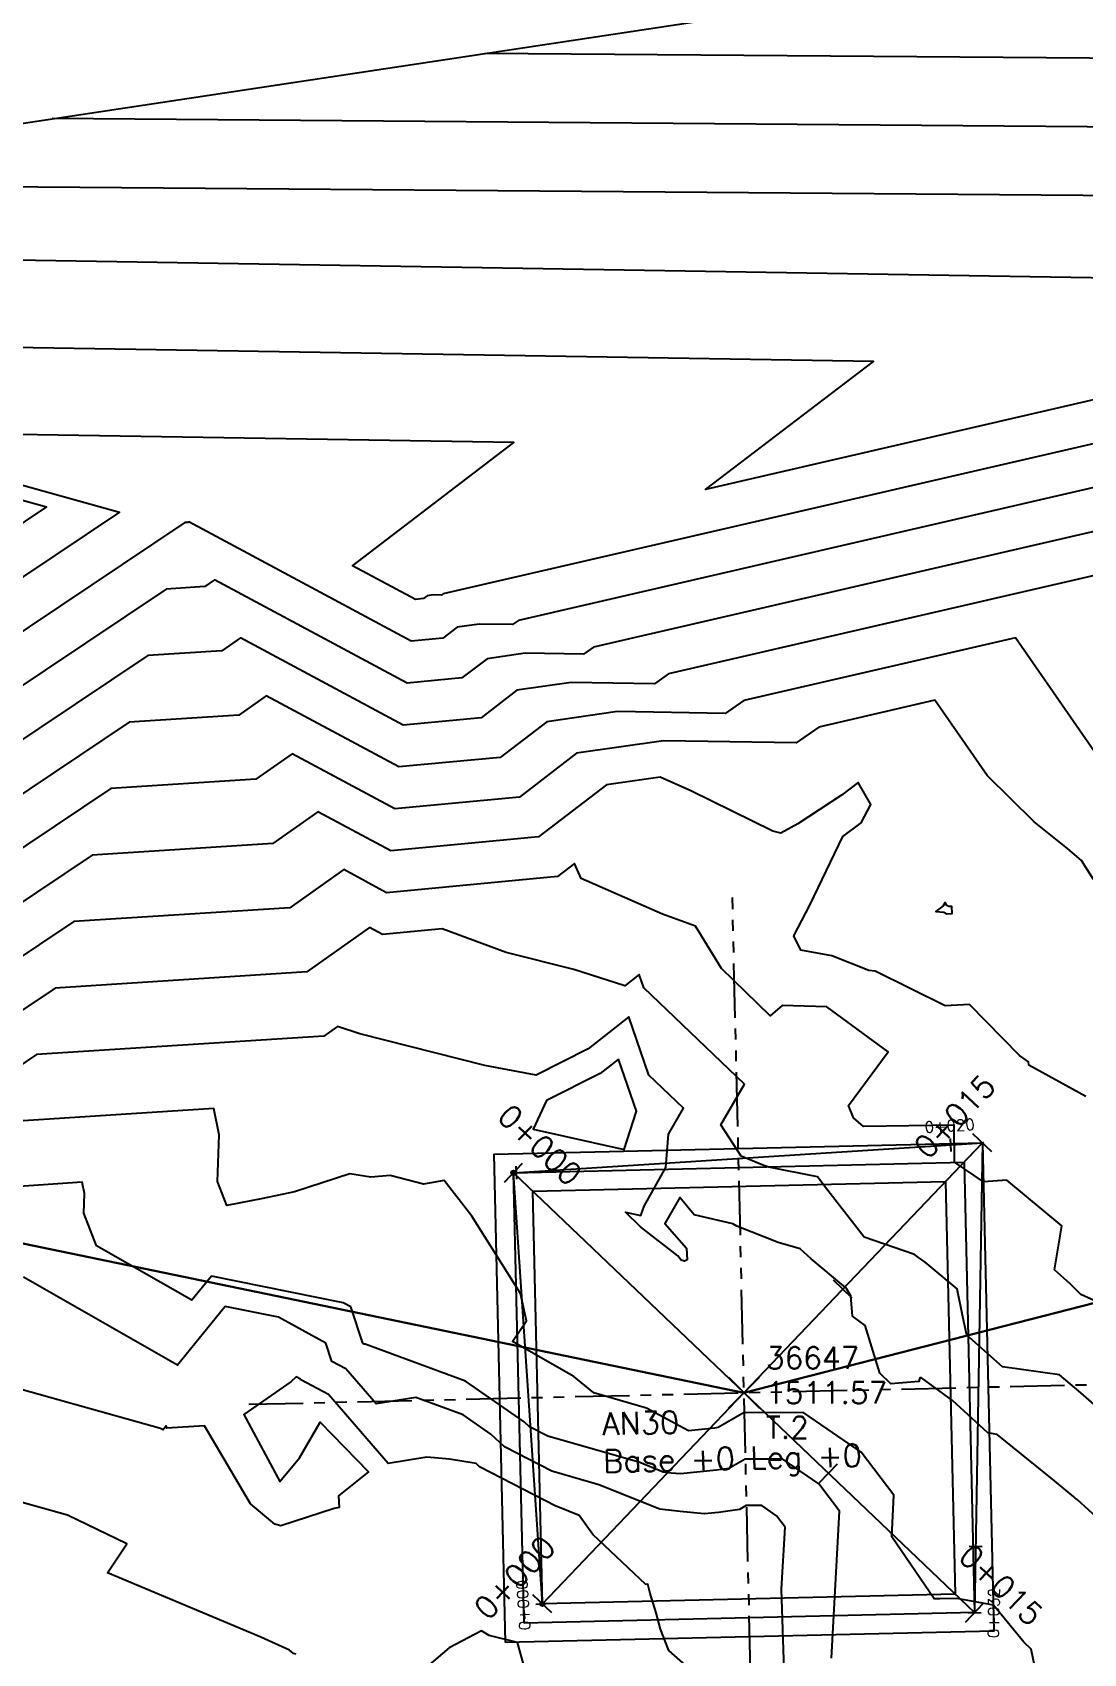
# Model space of a CAD drawing. Header units: metres. Extents: x 419533 to 423558, y 4805342 to 4807578.
# Drawn here: x 419748.81 to 419772.96, y 4805543.55 to 4805580.8 of the extents above; entities that cross this region are included whole.
import ezdxf

# ---------------------------------------------------------------- set-up
doc = ezdxf.new("R2010")
doc.units = ezdxf.units.M
doc.linetypes.add('PHANTOM', pattern=[2.5, 1.25, -0.25, 0.25, -0.25, 0.25, -0.25])
for name, color, linetype in [('_pieds', 253, 'Continuous'), ('C-ROAD-CNTR-N', 92, 'Continuous'), ('C-ROAD-STAN', 11, 'Continuous'), ('C-ROAD-STAN-MAJR', 11, 'Continuous'), ('C-ROAD-STAN-MINR', 11, 'Continuous'), ('C-TINN-BNDY', 110, 'Continuous'), ('C-TOPO-MAJR', 9, 'Continuous'), ('C-TOPO-MINR', 8, 'Continuous'), ('LS', 7, 'Continuous'), ('V-NODE', 1, 'Continuous'), ('V-NODE-TEXT', 11, 'Continuous')]:
    doc.layers.add(name, color=color, linetype=linetype)
doc.styles.get("Standard").update_dxf_attribs({"font": 'simplex.shx'})

# ---------------------------------------------------------------- blocks, each defined once
blk = doc.blocks.new('AeccTickTriangle')
at = {"color": 0, "linetype": 'ByBlock', "lineweight": -2}
blk.add_lwpolyline([(3.05311331771918e-16, 0.6666666666666667), (-0.5773502691896256, -0.333333333333333), (0.5773502691896257, -0.3333333333333335)], close=True, dxfattribs=at)
at = {"color": 0, "linetype": 'ByBlock', "lineweight": -2, "const_width": 0.0625}
blk.add_lwpolyline([(-0.03125, 0, 1), (0.03125, 0, 1)], format="xyb", close=True, dxfattribs=at)
blk = doc.blocks.new('AeccTickLine')
blk.add_line((0, -0.5), (0, 0.5))
blk = doc.blocks.new('AN30 +0 +0')
at = {"linetype": 'PHANTOM', "flags": 128}
for points in [[(0, -11.38231219537556), (0, 11.38231219444424)], [(-11.38231219508452, 0), (11.38231219508452, 0)]]:
    blk.add_lwpolyline(points, dxfattribs=at)
at = {"flags": 128}
blk.add_lwpolyline([(-4.74419642862631, -4.744196427986026), (-4.74419642862631, 4.744196428917348), (4.744196428568102, 4.744196428917348), (4.744196428568102, -4.744196427986026)], close=True, dxfattribs=at)
at = {"layer": 'LS', "insert": (-3.273187459330074, -0.3826382020488381), "char_height": 0.5157699281218149, "width": 9.13591657892082, "attachment_point": 1}
blk.add_mtext('AN30\\PBase +0 Leg +0', dxfattribs=at)
blk = doc.blocks.new('*U73')
at = {"color": 0, "linetype": 'ByBlock', "lineweight": -2, "transparency": 16777216}
for p, q in [((-0.7071067811865476, -0.7071067811865476), (0.7071067811865476, 0.7071067811865476)), ((-0.7071067811865476, 0.7071067811865476), (0.7071067811865476, -0.7071067811865476))]:
    blk.add_line(p, q, dxfattribs=at)
blk = doc.blocks.new('*U113', base_point=(419765.16, 4805549.54, 1511.57))
at = {"layer": 'V-NODE-TEXT', "linetype": 'ByBlock', "char_height": 0.5}
for s, insert, attachment_point in [('36647', (419765.6635533906, 4805550.090000001, 1511.57), 7), ('1511.57', (419765.6635533906, 4805549.54, 1511.57), 4), ('T.2', (419765.6635533906, 4805548.989999999, 1511.57), 1)]:
    blk.add_mtext(s, dxfattribs=dict(at, insert=insert, attachment_point=attachment_point))
blk = doc.blocks.new('*U114', base_point=(419765.16, 4805549.54, 1511.57))
at = {"layer": 'V-NODE-TEXT', "lineweight": -2}
blk.add_blockref('*U113', (419765.16, 4805549.54, 1511.57), dxfattribs=at)
blk = doc.blocks.new('*U115', base_point=(419765.16, 4805549.54, 1511.57))
at = {"layer": 'V-NODE', "lineweight": -2, "xscale": 0.5, "yscale": 0.5, "zscale": 0.5}
blk.add_blockref('*U73', (419765.16, 4805549.54, 1511.57), dxfattribs=at)
at = {"layer": 'V-NODE-TEXT', "lineweight": -2}
blk.add_blockref('*U114', (419765.16, 4805549.54, 1511.57), dxfattribs=at)
blk = doc.blocks.new('tower_bases_layout_1')
at = {"color": 31, "lineweight": 30, "true_color": 0xffbd7a, "elevation": 1718.013}
blk.add_lwpolyline([(423449.834, 4807399.592), (423130.593, 4807500.114), (421950.92, 4806612.998), (421795.045, 4806430.988), (421305.015, 4806147.038), (421305.015, 4806147.038), (420630.083, 4805770.97), (419765.157, 4805549.54), (419617.356, 4805580.088)], dxfattribs=at)
at = {"layer": '_pieds', "elevation": 1511.57, "flags": 128}
for points in [[(419759.682576296, 4805543.799961636), (419759.4199616355, 4805555.017423705), (419770.6374237039, 4805555.280038365), (419770.9000383644, 4805544.062576296)], [(419760.1053582641, 4805544.243013853), (419759.8630138527, 4805554.594641737), (419770.2146417358, 4805554.836986148), (419770.4569861472, 4805544.485358264)]]:
    blk.add_lwpolyline(points, close=True, dxfattribs=at)
at = {"rotation": 1.34112008}
blk.add_blockref('AN30 +0 +0', (419765.16, 4805549.54, 1511.57), dxfattribs=at)
at = {"layer": 'V-NODE'}
blk.add_blockref('*U115', (419765.16, 4805549.54, 1511.57), dxfattribs=at)
blk = doc.blocks.new('leg_extensions_profiles_1')
at = {"layer": 'C-ROAD-CNTR-N', "color": 92, "linetype": 'Continuous', "lineweight": -3, "flags": 128}
blk.add_lwpolyline([(419760.5281402321, 4805544.686066071), (419759.8630138527, 4805554.594641737), (419770.6374237039, 4805555.280038365), (419770.4569861472, 4805544.485358264)], dxfattribs=at)
at = {"layer": 'C-ROAD-STAN', "color": 11, "linetype": 'Continuous', "lineweight": -3}
blk.add_circle((419760.5281402321, 4805544.686066071), 0.05, dxfattribs=at)
at = {"layer": 'C-TINN-BNDY', "color": 110, "linetype": 'Continuous', "lineweight": -3, "flags": 128}
blk.add_lwpolyline([(419983.088, 4805587.314), (419931.614, 4805571.724), (419885.859, 4805568.637), (419834.59, 4805547.054), (419779.054, 4805519.401), (419771.174, 4805516.393), (419709.288, 4805488.351), (419650.698, 4805487.567), (419649.298, 4805488.029), (419632.068, 4805498.6), (419600.036, 4805585.549), (419597.002, 4805589.758), (419597.002, 4805589.758), (419600.98, 4805595.327), (419605.484, 4805596.531), (419616.473, 4805598.666), (419620.512, 4805598.174), (419623.108, 4805597.789), (419656.556, 4805587.309), (419727.697, 4805575.559), (419825.469, 4805590.324), (419912.729, 4805606.796), (419924.853, 4805609.757), (419987.124, 4805626.76)], dxfattribs=at)
at = {"layer": 'C-TOPO-MAJR', "color": 9, "linetype": 'Continuous', "lineweight": -3, "flags": 128}
for points, elevation in [([(419816.8149029359, 4805538.203258875), (419816.2301435794, 4805538.394653185), (419817.9840177145, 4805540.830189668), (419818.6747661802, 4805542.119213833), (419820.0863369906, 4805543.994467608), (419821.9580489993, 4805545.48347205), (419821.0154486899, 4805545.15893559), (419817.5994936047, 4805549.582525), (419812.3646226071, 4805551.837422972), (419804.4649926199, 4805556.675577491), (419802.547643289, 4805558.778117292), (419797.8314397394, 4805561.622587622), (419797.4533431734, 4805561.910908118), (419796.7071154722, 4805562.965820395), (419796.4206918959, 4805563.248356654), (419783.1810003364, 4805574.370715103), (419783.1178862159, 4805574.60598407), (419782.4865487581, 4805575.515992641), (419774.515921478, 4805573.674013088), (419776.3952274022, 4805575.107239575), (419736.279875, 4805575.7598125), (419729.3864937996, 4805575.81413824)], 1500), ([(419773.2420685373, 4805568.326480221), (419763.4263712693, 4805566.058112496), (419763.1005905948, 4805565.830289073), (419761.1916705646, 4805565.860707317), (419759.9405565191, 4805565.681842569), (419759.1173615323, 4805565.050378026), (419757.3253056346, 4805564.88138839), (419753.5877362404, 4805566.886536427), (419753.1628545587, 4805566.586856379), (419751.4595281013, 4805566.476603254), (419745.6335528527, 4805562.577468377), (419742.5141948697, 4805558.572547994), (419739.93661273, 4805556.298420501), (419734.4942097177, 4805556.122270454), (419733.9723200347, 4805555.949917607), (419727.3614896552, 4805551.303616821)], 1505), ([(419774.001420414, 4805548.569679515), (419772.9006965567, 4805549.536121951), (419772.40836917, 4805549.948677471), (419771.0995600483, 4805550.135264333), (419770.2768185079, 4805550.864303444), (419770.1882067869, 4805551.280306469), (419770.0567414966, 4805551.925040816), (419769.3227014925, 4805552.536432835), (419769.1718913526, 4805552.649385809), (419769.0773939394, 4805552.714969696), (419767.9204852547, 4805553.115139411), (419767.0814444444, 4805554.188666667), (419766.8456644951, 4805554.497114006), (419765.7288849473, 4805554.725281879), (419765.5885920578, 4805554.765563177), (419765.0920989011, 4805554.973153846), (419764.6247555228, 4805555.693480118), (419765.1684602447, 4805556.63188736), (419762.8567229841, 4805558.83935436), (419762.7511187739, 4805559.149333333), (419762.4204848485, 4805558.888878788), (419761.2497952756, 4805559.262503937), (419759.6912735426, 4805559.65829148), (419758.2265122336, 4805560.19646172), (419756.8529095048, 4805560.066931929), (419756.5550321723, 4805560.2267385), (419755.1132005585, 4805559.209777346), (419749.3329797559, 4805558.835634498), (419746.8441423516, 4805557.169936943)], 1510), ([(419764.0124897959, 4805543.106013605), (419763.4305964912, 4805543.616842106), (419763.2417037037, 4805544.106888889), (419763.1372695652, 4805544.48093913), (419763.0001, 4805544.9255), (419762.9474761905, 4805545.136428571), (419762.9031923077, 4805545.129192308), (419761.6855862069, 4805546.278827586), (419761.3733846153, 4805546.720923076), (419760.8803578908, 4805546.919786088), (419760.8339121495, 4805546.933201869), (419759.084064504, 4805547.833703886), (419759.002112, 4805547.90968), (419758.3930666667, 4805548.0108), (419757.8700092166, 4805548.056986175), (419756.9847547875, 4805547.910853807), (419755.6152253909, 4805549.500625575), (419754.9740146413, 4805549.838814056), (419754.9711179395, 4805549.84748893), (419754.8666491228, 4805549.904605263), (419754.7480597015, 4805549.788522388), (419753.6681465517, 4805549.038862069), (419754.4938939052, 4805547.502173815), (419754.9463828756, 4805548.043991922), (419755.417981289, 4805548.865299377), (419756.5324709821, 4805547.717660714), (419755.8420550098, 4805547.166328095), (419755.8548974359, 4805546.901549857), (419755.7467257143, 4805546.879154285), (419754.5171051479, 4805546.483046003), (419754.381181356, 4805546.517581356), (419753.8224268293, 4805546.983940549), (419752.7669128508, 4805548.776810931), (419751.8985714286, 4805548.727693877), (419751.8842908012, 4805548.777997033), (419751.8112782897, 4805548.688796535), (419751.7555384615, 4805548.72059596), (419746.4130962712, 4805550.213053729)], 1515)]:
    blk.add_lwpolyline(points, dxfattribs=dict(at, elevation=elevation))
at = {"layer": 'C-TOPO-MINR', "color": 8, "linetype": 'Continuous', "lineweight": -3, "flags": 128}
for points, elevation in [([(419823.0539682445, 4805541.309872116), (419822.6744596274, 4805541.434086956), (419823.8127233254, 4805543.014749279), (419824.966197497, 4805545.167278245), (419826.8031251826, 4805546.385279834), (419824.2757038797, 4805553.929020586), (419823.9911692515, 4805553.313516858), (419823.3360816227, 4805564.057879278), (419822.9823761574, 4805564.118636575), (419818.4700428571, 4805562.980112245), (419816.7973975904, 4805563.251596703), (419813.0479710145, 4805564.762643892), (419812.2828202247, 4805564.722597753), (419810.5924382022, 4805564.96652809), (419810.0318758497, 4805565.376473703), (419809.9975911701, 4805567.564655779), (419804.8592073765, 4805576.124273834), (419802.9508891258, 4805577.489569296), (419793.9371156229, 4805580.042828172), (419759.2010902622, 4805580.31657776)], 1497), ([(419820.9742798083, 4805540.274334369), (419820.526354278, 4805540.420942366), (419821.8698214551, 4805542.286562742), (419822.9453880076, 4805544.293706219), (419823.3167445141, 4805544.787048589), (419824.0474224464, 4805545.368325347), (419825.3993258646, 4805546.26472455), (419823.820280285, 4805550.97779335), (419823.4577909642, 4805550.193658463), (419822.9460945652, 4805558.586202174), (419817.5040870646, 4805558.932679105), (419816.365191279, 4805560.407525), (419813.6677191011, 4805561.569449439), (419808.5250224719, 4805562.311565543), (419805.3692640429, 4805564.619407513), (419805.3482731515, 4805565.95912814), (419802.2022832289, 4805571.199778358), (419793.8250895523, 4805577.19319403), (419789.2082787337, 4805578.500960771), (419749.2628914414, 4805578.815764586)], 1498), ([(419818.8945913721, 4805539.238796622), (419818.3782489287, 4805539.407797775), (419819.9269195847, 4805541.558376205), (419820.8100770939, 4805543.206460025), (419821.7015407523, 4805544.390758098), (419823.4555771332, 4805545.786147961), (419823.9955265465, 4805546.144169264), (419823.3648566904, 4805548.026566112), (419822.924412677, 4805547.073800067), (419822.8118554348, 4805548.919897826), (419821.614783582, 4805548.996111941), (419816.9823424419, 4805554.995025001), (419807.0483053784, 4805559.274068369), (419806.4631476015, 4805559.632450185), (419806.3211217251, 4805559.788193873), (419805.8841416491, 4805560.051748415), (419805.5770515933, 4805560.300562974), (419800.7066522361, 4805563.862341324), (419800.6989551328, 4805564.353600502), (419799.5453590814, 4805566.27528288), (419784.6992899787, 4805576.896818764), (419784.4794418445, 4805576.95909337), (419739.3246926204, 4805577.314951413)], 1499), ([(419797.4242736156, 4805558.582196742), (419794.2245608856, 4805561.022162731), (419793.6195037673, 4805561.877507797), (419792.6527391545, 4805562.83115156), (419782.0631059536, 4805571.727257316), (419781.9335559168, 4805572.210177829), (419780.6376527139, 4805574.078090156), (419764.2768914549, 4805570.297184758), (419768.1344141414, 4805573.239070707), (419735.1615494345, 4805573.775453849), (419749.1306985426, 4805569.892185266), (419744.6650812535, 4805566.903493524), (419743.3036032271, 4805565.155502069), (419736.714220092, 4805559.341876534), (419735.4152529475, 4805559.29983387), (419728.8248785776, 4805557.123378144), (419728.4097655172, 4805556.831623549), (419722.0145, 4805553.070333334)], 1501), ([(419778.7887566697, 4805572.640187672), (419758.2494280091, 4805567.893632338), (419758.2152171507, 4805567.869708161), (419758.0147577681, 4805567.872902439), (419757.8833758636, 4805567.854119507), (419757.7969305666, 4805567.787808194), (419757.6087433125, 4805567.770062265), (419756.1665542359, 4805568.543774347), (419759.8736008806, 4805571.370901839), (419744.1549824881, 4805571.626603064), (419750.8142681174, 4805569.775395487), (419744.9071991533, 4805565.821987237), (419743.1062511377, 4805563.50976355), (419737.5198182515, 4805558.581012526), (419735.18499214, 4805558.505443015), (419730.1117389419, 4805556.83001301), (419728.1476965517, 4805555.449621866), (419722.4657458017, 4805552.107858228)], 1502), ([(419776.9398606256, 4805571.202285188), (419759.9750757625, 4805567.281792391), (419759.8436749654, 4805567.189901798), (419759.0737287003, 4805567.202170731), (419758.5691027488, 4805567.130027195), (419758.2370742218, 4805566.875331472), (419757.5142640865, 4805566.807170973), (419752.4008178676, 4805569.550455596), (419752.3827161588, 4805569.537687993), (419752.3101474395, 4805569.532990756), (419745.1493170531, 4805564.74048095), (419742.9088990484, 4805561.864025031), (419738.325416411, 4805557.820148517), (419734.9547313326, 4805557.711052162), (419731.3985993061, 4805556.536647875), (419727.8856275862, 4805554.067620184), (419723.4185476401, 4805551.440366626)], 1503), ([(419775.0909645814, 4805569.764382704), (419761.7007235159, 4805566.669952444), (419761.4721327801, 4805566.510095436), (419760.1326996325, 4805566.531439024), (419759.254829634, 4805566.405934881), (419758.6772178771, 4805565.962854749), (419757.4197848606, 4805565.844279681), (419752.994277054, 4805568.218496012), (419752.7727853588, 4805568.062272186), (419751.8848377704, 4805568.004797005), (419745.3914349529, 4805563.658974663), (419742.711546959, 4805560.218286512), (419739.1310145705, 4805557.059284509), (419734.7244705252, 4805556.916661308), (419732.6854596704, 4805556.243282741), (419727.6235586207, 4805552.685618502)], 1504), ([(419774.1991320755, 4805562.844073113), (419771.3931724931, 4805566.888577737), (419765.1520190226, 4805565.446272548), (419764.7290484094, 4805565.150482711), (419762.2506414969, 4805565.189975609), (419760.6262834044, 4805564.957750257), (419759.5575051875, 4805564.137901303), (419757.2308264087, 4805563.918497098), (419754.1811954267, 4805565.554576841), (419753.5529237586, 4805565.111440573), (419751.0342184322, 4805564.948409502), (419745.8756707525, 4805561.49596209), (419742.3168427803, 4805556.926809475), (419740.7422108896, 4805555.537556493), (419736.6523548967, 4805555.405183289), (419734.1821709845, 4805554.733006909), (419732.3194329767, 4805552.392305223), (419730.7275221305, 4805552.47155964), (419727.0994206897, 4805549.921615139)], 1506), ([(419773.1876380091, 4805561.333081448), (419772.9161827017, 4805561.768813411), (419772.5887957958, 4805562.04118018), (419771.8241101243, 4805562.65742984), (419770.7431572327, 4805563.722610849), (419769.5442764489, 4805565.450675253), (419766.877666776, 4805564.8344326), (419766.3575062241, 4805564.470676349), (419763.309612429, 4805564.519243903), (419761.3120102896, 4805564.233657945), (419759.9976488427, 4805563.225424581), (419757.1363471827, 4805562.955605806), (419754.7746546131, 4805564.222617256), (419753.9429929586, 4805563.636024766), (419750.6089087632, 4805563.420215751), (419746.1177886523, 4805560.414455803), (419742.1194906909, 4805555.281070956), (419741.5478090491, 4805554.776692485), (419740.0629568733, 4805554.728633423), (419733.8272487046, 4805553.031797928), (419729.3871806713, 4805547.452443941), (419729.3346857417, 4805547.422623596), (419729.3177818756, 4805547.41509356), (419726.905111558, 4805548.64870978)], 1507), ([(419773.013375, 4805556.349291666), (419771.7004928571, 4805557.064985715), (419771.6978382838, 4805557.141141915), (419771.4911927711, 4805557.287698795), (419770.3433333333, 4805558.459), (419769.7797359239, 4805558.430180016), (419768.169330586, 4805559.228570512), (419768.0284104596, 4805559.243581616), (419767.1777362637, 4805559.581049451), (419766.465462069, 4805559.70597931), (419766.3052598771, 4805560.040544337), (419766.6751828996, 4805560.746251301), (419767.432770235, 4805562.324229766), (419767.8486788916, 4805562.633206194), (419768.0740075472, 4805563.054173585), (419767.7805045872, 4805563.563568807), (419767.397256, 4805563.270472), (419766.3982032521, 4805562.610081301), (419766.0075260606, 4805562.398700606), (419765.8240823212, 4805562.440960865), (419763.9413470757, 4805563.369018217), (419763.2310807834, 4805563.685889841), (419761.9977371747, 4805563.509565633), (419760.437792498, 4805562.312947858), (419757.0418679568, 4805561.992714514), (419755.3681137995, 4805562.890657671), (419754.3330621585, 4805562.160608959), (419750.1835990941, 4805561.892022001), (419746.3599065521, 4805559.332949516)], 1508), ([(419773.8812214397, 4805551.350517214), (419772.8983934426, 4805551.792989462), (419772.6525533597, 4805552.044943347), (419772.2915668449, 4805552.362713904), (419772.4613846153, 4805553.371728994), (419771.2002316043, 4805554.421367913), (419770.6646761745, 4805554.384546141), (419769.9984065758, 4805554.834499598), (419769.9910633246, 4805555.691208444), (419767.9038405797, 4805555.660525692), (419767.6766666667, 4805555.8585), (419767.5565536105, 4805556.13659081), (419768.4737427386, 4805557.37348444), (419767.0655299891, 4805558.403244275), (419766.0364154988, 4805558.438736191), (419765.7589401015, 4805558.199048731), (419764.6392597865, 4805559.290288256), (419764.0438346253, 4805560.256762275), (419763.2867395172, 4805560.535472681), (419761.4164384616, 4805561.353228846), (419761.2658195804, 4805561.698012588), (419760.8779361532, 4805561.400471136), (419756.9473887308, 4805561.029823222), (419755.9615729859, 4805561.558698086), (419754.7231313585, 4805560.685193153), (419749.758289425, 4805560.363828249), (419746.6020244519, 4805558.25144323)], 1509), ([(419773.6182285714, 4805546.3476), (419772.8100722264, 4805547.083512286), (419772.7715845825, 4805547.115004282), (419772.7364210904, 4805547.145878049), (419772.2950930233, 4805547.515697675), (419770.9772007255, 4805548.580129384), (419770.7632051282, 4805548.616418804), (419769.9512181818, 4805549.362090909), (419769.2339415888, 4805549.880294393), (419769.2002669323, 4805549.884051793), (419769.1749210526, 4805549.798052631), (419768.5316966292, 4805549.745511236), (419768.2804460785, 4805549.992416667), (419767.9454397906, 4805551.083870419), (419767.6504011194, 4805551.294878731), (419767.614625, 4805551.763125), (419767.521837594, 4805551.916326316), (419767.4892011494, 4805551.955718391), (419766.7025160681, 4805552.615639887), (419766.449479452, 4805552.845335617), (419765.9449264706, 4805552.989090336), (419764.9957420925, 4805553.369652068), (419764.9059183674, 4805553.417190476), (419764.0165892256, 4805553.630209876), (419763.6852770563, 4805554.022285715), (419763.3396855895, 4805553.430048035), (419763.8388956044, 4805552.86128022), (419763.8568497758, 4805552.593535874), (419763.7895123457, 4805552.564444444), (419763.715386076, 4805552.587859494), (419763.6394285714, 4805552.681321428), (419762.7809063098, 4805553.354506693), (419762.4400955975, 4805553.68957107), (419762.7920186529, 4805553.611929534), (419762.8620354267, 4805553.829434783), (419763.3654365971, 4805554.712975923), (419763.423517537, 4805555.4841629), (419763.7663195719, 4805556.075822121), (419762.9724662644, 4805556.833868898), (419762.5148480205, 4805558.177111111), (419761.5816638655, 4805557.442001867), (419760.3829865092, 4805556.837988196), (419759.2076071887, 4805557.059372272), (419756.335242236, 4805557.787409938), (419755.8199482517, 4805557.957723076), (419755.5032697584, 4805557.73436154), (419748.9076700869, 4805557.307440747), (419747.0862602515, 4805556.088430656)], 1511), ([(419771.9221151751, 4805542.836265369), (419771.7602859546, 4805543.647323802), (419771.5890831191, 4805543.809112254), (419770.8907522124, 4805544.657884956), (419770.0496826348, 4805544.812664671), (419769.6610958084, 4805544.8065), (419769.5250451613, 4805544.800010753), (419768.5524830028, 4805546.226152975), (419768.6049269554, 4805547.181484163), (419767.848172949, 4805548.173609757), (419766.5354530509, 4805549.075552956), (419765.1664411765, 4805549.08271867), (419764.5672729026, 4805548.736572806), (419764.484629666, 4805548.725323183), (419763.8825601023, 4805548.66469821), (419762.9183313161, 4805549.184954614), (419761.7061212121, 4805549.534484848), (419761.249691689, 4805549.915309205), (419759.8409690821, 4805550.718095653), (419760.1600228802, 4805551.189519516), (419760.0217827547, 4805551.820867861), (419758.9064248985, 4805553.599443843), (419758.2697995992, 4805554.415681363), (419757.7953537788, 4805554.332892662), (419757.0284236641, 4805554.529935115), (419756.582, 4805554.495285715), (419756.1053847981, 4805554.567543943), (419754.8322434457, 4805554.157932584), (419754.103369697, 4805554.00069293), (419753.2770123712, 4805553.840154639), (419753.0633809524, 4805554.392809524), (419753.1038611987, 4805555.465968454), (419752.9815625726, 4805556.07047191), (419748.4823604178, 4805555.779246996)], 1512), ([(419767.1679220963, 4805543.437201133), (419767.3534725275, 4805546.817230769), (419766.8769977827, 4805547.441902439), (419766.0504704395, 4805548.009792602), (419765.1885, 4805548.014304347), (419764.8112459016, 4805547.796360656), (419764.5275242305, 4805547.757739685), (419763.6991227993, 4805547.674324384), (419763.485083887, 4805547.694094685), (419763.3050149254, 4805547.713850746), (419762.7629308152, 4805547.932501122), (419760.6522299065, 4805548.542173832), (419760.2330648812, 4805548.75788344), (419760.1114014252, 4805548.870674584), (419758.7584275862, 4805549.802128736), (419756.4564823285, 4805550.655713098), (419756.4317421765, 4805550.651629145), (419756.4128334867, 4805550.673578657), (419756.4039804783, 4805550.678247926), (419756.1252074107, 4805551.51310122), (419755.9506167825, 4805551.608555319), (419752.9221860269, 4805552.214505471), (419752.4710645042, 4805551.663363435), (419750.2795848527, 4805552.913596774), (419749.9885510204, 4805553.666488227), (419750.0056187471, 4805554.1189653), (419749.9540538551, 4805554.373842697), (419748.0570507487, 4805554.251053245)], 1513), ([(419766.0830314853, 4805543.175275153), (419766.0238002378, 4805545.028142687), (419766.1020180996, 4805546.452977375), (419765.9058226164, 4805546.710195122), (419765.565487828, 4805546.944032248), (419765.2105588235, 4805546.945890025), (419765.0552189007, 4805546.856148506), (419764.570418795, 4805546.790156188), (419764.2462178697, 4805546.757511003), (419763.6918945183, 4805546.808712625), (419763.2255473981, 4805546.859877369), (419761.821644353, 4805547.426143605), (419760.743071028, 4805547.73768785), (419759.6585646925, 4805548.295793663), (419759.3437846397, 4805548.587618369), (419758.7044045977, 4805549.027799234), (419757.6165654886, 4805549.431180873), (419756.708248482, 4805549.281241477), (419756.0140294388, 4805550.087102116), (419755.6889975598, 4805550.258530991), (419755.5481626751, 4805550.680295074), (419754.4642458578, 4805551.272905933), (419753.2395260943, 4805551.51795665), (419752.1411713969, 4805550.176079986), (419748.6016923077, 4805552.195343435)], 1514), ([(419760.7351708543, 4805540.998547738), (419759.955438568, 4805543.797775427), (419759.3065243089, 4805543.961264061), (419759.1248736028, 4805544.064146173), (419758.3824835165, 4805543.68090934), (419757.001756315, 4805542.494901932)], 1516), ([(419754.8713820225, 4805543.530797753), (419754.8099949153, 4805543.546394915), (419754.7176068702, 4805543.623505726), (419754.0594801587, 4805543.923047619), (419750.533089416, 4805545.399274818), (419750.9823199419, 4805546.064055421), (419749.6193570344, 4805546.723663776), (419745.3636047458, 4805547.912545254), (419741.6910235509, 4805544.011548802), (419735.5053384574, 4805542.610248148)], 1516)]:
    blk.add_lwpolyline(points, dxfattribs=dict(at, elevation=elevation))
for points, elevation in [([(419769.8201800159, 4805560.546754164), (419769.9443001631, 4805560.553101142), (419769.9371585014, 4805560.713714697), (419769.865020214, 4805560.711399524), (419769.8225867603, 4805560.734572718), (419769.7793888092, 4805560.806892396), (419769.7370244499, 4805560.727745721), (419769.566154013, 4805560.600806941), (419769.7508324176, 4805560.581134615), (419769.8201800159, 4805560.546754164)], 1507), ([(419762.2785772669, 4805557.204888889), (419761.8547731093, 4805556.87104015), (419760.6231801162, 4805556.250440284), (419760.3117092511, 4805555.593321586), (419762.404453886, 4805555.131618652), (419762.6864553094, 4805556.007648586), (419762.2785772669, 4805557.204888889)], 1512)]:
    blk.add_lwpolyline(points, close=True, dxfattribs=dict(at, elevation=elevation))
at = {"layer": 'C-ROAD-STAN', "color": 11, "linetype": 'Continuous', "lineweight": -3, "xscale": 0.02999999999999999, "yscale": 0.02999999999999999, "zscale": 0.02999999999999999}
for p in [(419770.6374237039, 4805555.280038365), (419759.8630138527, 4805554.594641737)]:
    blk.add_blockref('AeccTickTriangle', p, dxfattribs=at)
at = {"layer": 'C-ROAD-STAN-MAJR', "color": 11, "linetype": 'Continuous', "lineweight": -3, "xscale": 0.3, "yscale": 0.3, "zscale": 0.3}
for p, rotation in [((419769.911827979, 4805555.233880769), 3.639873703554001), ((419760.5281402321, 4805544.686066071), 93.84029460948871), ((419770.4569861472, 4805544.485358264), 269.0423664557735)]:
    blk.add_blockref('AeccTickLine', p, dxfattribs=dict(at, rotation=rotation))
at = {"layer": 'C-ROAD-STAN-MINR', "color": 11, "linetype": 'Continuous', "lineweight": -3, "xscale": 0.3, "yscale": 0.3, "zscale": 0.3}
for p, rotation in [((419759.932000088, 4805554.599030185), 3.639873703554001), ((419770.4824443533, 4805546.008395909), 269.0423664557735)]:
    blk.add_blockref('AeccTickLine', p, dxfattribs=dict(at, rotation=rotation))
at = {"layer": 'C-ROAD-STAN-MAJR', "color": 11, "linetype": 'Continuous', "lineweight": -3, "char_height": 0.254}
for s, insert, attachment_point, rotation in [('0+020', (419769.8919254132, 4805555.546748373), 8, 3.639873703553987), ('0+000', (419760.215344161, 4805544.665069216), 8, 93.8402946094887), ('0+032', (419770.7704423597, 4805544.480118714), 2, 89.04236645577352)]:
    blk.add_mtext(s, dxfattribs=dict(at, insert=insert, attachment_point=attachment_point, rotation=rotation))

msp = doc.modelspace()

# ---------------------------------------------------------------- linework, layer by layer
at = {"layer": 'C-ROAD-CNTR-N', "color": 92, "linetype": 'Continuous', "lineweight": -3, "flags": 128}
for points in [[(419760.5281402321, 4805544.686066071), (419765.157, 4805549.54), (419770.6374237039, 4805555.280038365)], [(419759.8630138527, 4805554.594641737), (419765.16, 4805549.54), (419770.4569861472, 4805544.485358264)]]:
    msp.add_lwpolyline(points, dxfattribs=at)
at = {"layer": 'C-ROAD-STAN', "color": 11, "linetype": 'Continuous', "lineweight": -3}
for centre in [(419759.8630138527, 4805554.594641737), (419760.5281402321, 4805544.686066071)]:
    msp.add_circle(centre, 0.05, dxfattribs=at)
at = {"layer": 'C-TOPO-MAJR', "color": 9, "linetype": 'Continuous', "lineweight": -3, "flags": 128}
for points, elevation in [([(419816.8149029359, 4805538.203258875), (419816.2301435794, 4805538.394653185), (419817.9840177145, 4805540.830189668), (419818.6747661802, 4805542.119213833), (419820.0863369906, 4805543.994467608), (419821.9580489993, 4805545.48347205), (419821.0154486899, 4805545.15893559), (419817.5994936047, 4805549.582525), (419812.3646226071, 4805551.837422972), (419804.4649926199, 4805556.675577491), (419802.547643289, 4805558.778117292), (419797.8314397394, 4805561.622587622), (419797.4533431734, 4805561.910908118), (419796.7071154722, 4805562.965820395), (419796.4206918959, 4805563.248356654), (419783.1810003364, 4805574.370715103), (419783.1178862159, 4805574.60598407), (419782.4865487581, 4805575.515992641), (419774.515921478, 4805573.674013088), (419776.3952274022, 4805575.107239575), (419736.279875, 4805575.7598125), (419729.3864937996, 4805575.81413824)], 1500), ([(419773.2420685373, 4805568.326480221), (419763.4263712693, 4805566.058112496), (419763.1005905948, 4805565.830289073), (419761.1916705646, 4805565.860707317), (419759.9405565191, 4805565.681842569), (419759.1173615323, 4805565.050378026), (419757.3253056346, 4805564.88138839), (419753.5877362404, 4805566.886536427), (419753.1628545587, 4805566.586856379), (419751.4595281013, 4805566.476603254), (419745.6335528527, 4805562.577468377), (419742.5141948697, 4805558.572547994), (419739.93661273, 4805556.298420501), (419734.4942097177, 4805556.122270454), (419733.9723200347, 4805555.949917607), (419727.3614896552, 4805551.303616821)], 1505), ([(419774.001420414, 4805548.569679515), (419772.9006965567, 4805549.536121951), (419772.40836917, 4805549.948677471), (419771.0995600483, 4805550.135264333), (419770.2768185079, 4805550.864303444), (419770.1882067869, 4805551.280306469), (419770.0567414966, 4805551.925040816), (419769.3227014925, 4805552.536432835), (419769.1718913526, 4805552.649385809), (419769.0773939394, 4805552.714969696), (419767.9204852547, 4805553.115139411), (419767.0814444444, 4805554.188666667), (419766.8456644951, 4805554.497114006), (419765.7288849473, 4805554.725281879), (419765.5885920578, 4805554.765563177), (419765.0920989011, 4805554.973153846), (419764.6247555228, 4805555.693480118), (419765.1684602447, 4805556.63188736), (419762.8567229841, 4805558.83935436), (419762.7511187739, 4805559.149333333), (419762.4204848485, 4805558.888878788), (419761.2497952756, 4805559.262503937), (419759.6912735426, 4805559.65829148), (419758.2265122336, 4805560.19646172), (419756.8529095048, 4805560.066931929), (419756.5550321723, 4805560.2267385), (419755.1132005585, 4805559.209777346), (419749.3329797559, 4805558.835634498), (419746.8441423516, 4805557.169936943)], 1510), ([(419764.0124897959, 4805543.106013605), (419763.4305964912, 4805543.616842106), (419763.2417037037, 4805544.106888889), (419763.1372695652, 4805544.48093913), (419763.0001, 4805544.9255), (419762.9474761905, 4805545.136428571), (419762.9031923077, 4805545.129192308), (419761.6855862069, 4805546.278827586), (419761.3733846153, 4805546.720923076), (419760.8803578908, 4805546.919786088), (419760.8339121495, 4805546.933201869), (419759.084064504, 4805547.833703886), (419759.002112, 4805547.90968), (419758.3930666667, 4805548.0108), (419757.8700092166, 4805548.056986175), (419756.9847547875, 4805547.910853807), (419755.6152253909, 4805549.500625575), (419754.9740146413, 4805549.838814056), (419754.9711179395, 4805549.84748893), (419754.8666491228, 4805549.904605263), (419754.7480597015, 4805549.788522388), (419753.6681465517, 4805549.038862069), (419754.4938939052, 4805547.502173815), (419754.9463828756, 4805548.043991922), (419755.417981289, 4805548.865299377), (419756.5324709821, 4805547.717660714), (419755.8420550098, 4805547.166328095), (419755.8548974359, 4805546.901549857), (419755.7467257143, 4805546.879154285), (419754.5171051479, 4805546.483046003), (419754.381181356, 4805546.517581356), (419753.8224268293, 4805546.983940549), (419752.7669128508, 4805548.776810931), (419751.8985714286, 4805548.727693877), (419751.8842908012, 4805548.777997033), (419751.8112782897, 4805548.688796535), (419751.7555384615, 4805548.72059596), (419746.4130962712, 4805550.213053729)], 1515)]:
    msp.add_lwpolyline(points, dxfattribs=dict(at, elevation=elevation))
at = {"layer": 'C-TOPO-MINR', "color": 8, "linetype": 'Continuous', "lineweight": -3, "flags": 128}
for points, elevation in [([(419823.0539682445, 4805541.309872116), (419822.6744596274, 4805541.434086956), (419823.8127233254, 4805543.014749279), (419824.966197497, 4805545.167278245), (419826.8031251826, 4805546.385279834), (419824.2757038797, 4805553.929020586), (419823.9911692515, 4805553.313516858), (419823.3360816227, 4805564.057879278), (419822.9823761574, 4805564.118636575), (419818.4700428571, 4805562.980112245), (419816.7973975904, 4805563.251596703), (419813.0479710145, 4805564.762643892), (419812.2828202247, 4805564.722597753), (419810.5924382022, 4805564.96652809), (419810.0318758497, 4805565.376473703), (419809.9975911701, 4805567.564655779), (419804.8592073765, 4805576.124273834), (419802.9508891258, 4805577.489569296), (419793.9371156229, 4805580.042828172), (419759.2010902622, 4805580.31657776)], 1497), ([(419820.9742798083, 4805540.274334369), (419820.526354278, 4805540.420942366), (419821.8698214551, 4805542.286562742), (419822.9453880076, 4805544.293706219), (419823.3167445141, 4805544.787048589), (419824.0474224464, 4805545.368325347), (419825.3993258646, 4805546.26472455), (419823.820280285, 4805550.97779335), (419823.4577909642, 4805550.193658463), (419822.9460945652, 4805558.586202174), (419817.5040870646, 4805558.932679105), (419816.365191279, 4805560.407525), (419813.6677191011, 4805561.569449439), (419808.5250224719, 4805562.311565543), (419805.3692640429, 4805564.619407513), (419805.3482731515, 4805565.95912814), (419802.2022832289, 4805571.199778358), (419793.8250895523, 4805577.19319403), (419789.2082787337, 4805578.500960771), (419749.2628914414, 4805578.815764586)], 1498), ([(419818.8945913721, 4805539.238796622), (419818.3782489287, 4805539.407797775), (419819.9269195847, 4805541.558376205), (419820.8100770939, 4805543.206460025), (419821.7015407523, 4805544.390758098), (419823.4555771332, 4805545.786147961), (419823.9955265465, 4805546.144169264), (419823.3648566904, 4805548.026566112), (419822.924412677, 4805547.073800067), (419822.8118554348, 4805548.919897826), (419821.614783582, 4805548.996111941), (419816.9823424419, 4805554.995025001), (419807.0483053784, 4805559.274068369), (419806.4631476015, 4805559.632450185), (419806.3211217251, 4805559.788193873), (419805.8841416491, 4805560.051748415), (419805.5770515933, 4805560.300562974), (419800.7066522361, 4805563.862341324), (419800.6989551328, 4805564.353600502), (419799.5453590814, 4805566.27528288), (419784.6992899787, 4805576.896818764), (419784.4794418445, 4805576.95909337), (419739.3246926204, 4805577.314951413)], 1499), ([(419797.4242736156, 4805558.582196742), (419794.2245608856, 4805561.022162731), (419793.6195037673, 4805561.877507797), (419792.6527391545, 4805562.83115156), (419782.0631059536, 4805571.727257316), (419781.9335559168, 4805572.210177829), (419780.6376527139, 4805574.078090156), (419764.2768914549, 4805570.297184758), (419768.1344141414, 4805573.239070707), (419735.1615494345, 4805573.775453849), (419749.1306985426, 4805569.892185266), (419744.6650812535, 4805566.903493524), (419743.3036032271, 4805565.155502069), (419736.714220092, 4805559.341876534), (419735.4152529475, 4805559.29983387), (419728.8248785776, 4805557.123378144), (419728.4097655172, 4805556.831623549), (419722.0145, 4805553.070333334)], 1501), ([(419778.7887566697, 4805572.640187672), (419758.2494280091, 4805567.893632338), (419758.2152171507, 4805567.869708161), (419758.0147577681, 4805567.872902439), (419757.8833758636, 4805567.854119507), (419757.7969305666, 4805567.787808194), (419757.6087433125, 4805567.770062265), (419756.1665542359, 4805568.543774347), (419759.8736008806, 4805571.370901839), (419744.1549824881, 4805571.626603064), (419750.8142681174, 4805569.775395487), (419744.9071991533, 4805565.821987237), (419743.1062511377, 4805563.50976355), (419737.5198182515, 4805558.581012526), (419735.18499214, 4805558.505443015), (419730.1117389419, 4805556.83001301), (419728.1476965517, 4805555.449621866), (419722.4657458017, 4805552.107858228)], 1502), ([(419776.9398606256, 4805571.202285188), (419759.9750757625, 4805567.281792391), (419759.8436749654, 4805567.189901798), (419759.0737287003, 4805567.202170731), (419758.5691027488, 4805567.130027195), (419758.2370742218, 4805566.875331472), (419757.5142640865, 4805566.807170973), (419752.4008178676, 4805569.550455596), (419752.3827161588, 4805569.537687993), (419752.3101474395, 4805569.532990756), (419745.1493170531, 4805564.74048095), (419742.9088990484, 4805561.864025031), (419738.325416411, 4805557.820148517), (419734.9547313326, 4805557.711052162), (419731.3985993061, 4805556.536647875), (419727.8856275862, 4805554.067620184), (419723.4185476401, 4805551.440366626)], 1503), ([(419775.0909645814, 4805569.764382704), (419761.7007235159, 4805566.669952444), (419761.4721327801, 4805566.510095436), (419760.1326996325, 4805566.531439024), (419759.254829634, 4805566.405934881), (419758.6772178771, 4805565.962854749), (419757.4197848606, 4805565.844279681), (419752.994277054, 4805568.218496012), (419752.7727853588, 4805568.062272186), (419751.8848377704, 4805568.004797005), (419745.3914349529, 4805563.658974663), (419742.711546959, 4805560.218286512), (419739.1310145705, 4805557.059284509), (419734.7244705252, 4805556.916661308), (419732.6854596704, 4805556.243282741), (419727.6235586207, 4805552.685618502)], 1504), ([(419774.1991320755, 4805562.844073113), (419771.3931724931, 4805566.888577737), (419765.1520190226, 4805565.446272548), (419764.7290484094, 4805565.150482711), (419762.2506414969, 4805565.189975609), (419760.6262834044, 4805564.957750257), (419759.5575051875, 4805564.137901303), (419757.2308264087, 4805563.918497098), (419754.1811954267, 4805565.554576841), (419753.5529237586, 4805565.111440573), (419751.0342184322, 4805564.948409502), (419745.8756707525, 4805561.49596209), (419742.3168427803, 4805556.926809475), (419740.7422108896, 4805555.537556493), (419736.6523548967, 4805555.405183289), (419734.1821709845, 4805554.733006909), (419732.3194329767, 4805552.392305223), (419730.7275221305, 4805552.47155964), (419727.0994206897, 4805549.921615139)], 1506), ([(419773.1876380091, 4805561.333081448), (419772.9161827017, 4805561.768813411), (419772.5887957958, 4805562.04118018), (419771.8241101243, 4805562.65742984), (419770.7431572327, 4805563.722610849), (419769.5442764489, 4805565.450675253), (419766.877666776, 4805564.8344326), (419766.3575062241, 4805564.470676349), (419763.309612429, 4805564.519243903), (419761.3120102896, 4805564.233657945), (419759.9976488427, 4805563.225424581), (419757.1363471827, 4805562.955605806), (419754.7746546131, 4805564.222617256), (419753.9429929586, 4805563.636024766), (419750.6089087632, 4805563.420215751), (419746.1177886523, 4805560.414455803), (419742.1194906909, 4805555.281070956), (419741.5478090491, 4805554.776692485), (419740.0629568733, 4805554.728633423), (419733.8272487046, 4805553.031797928), (419729.3871806713, 4805547.452443941), (419729.3346857417, 4805547.422623596), (419729.3177818756, 4805547.41509356), (419726.905111558, 4805548.64870978)], 1507), ([(419773.013375, 4805556.349291666), (419771.7004928571, 4805557.064985715), (419771.6978382838, 4805557.141141915), (419771.4911927711, 4805557.287698795), (419770.3433333333, 4805558.459), (419769.7797359239, 4805558.430180016), (419768.169330586, 4805559.228570512), (419768.0284104596, 4805559.243581616), (419767.1777362637, 4805559.581049451), (419766.465462069, 4805559.70597931), (419766.3052598771, 4805560.040544337), (419766.6751828996, 4805560.746251301), (419767.432770235, 4805562.324229766), (419767.8486788916, 4805562.633206194), (419768.0740075472, 4805563.054173585), (419767.7805045872, 4805563.563568807), (419767.397256, 4805563.270472), (419766.3982032521, 4805562.610081301), (419766.0075260606, 4805562.398700606), (419765.8240823212, 4805562.440960865), (419763.9413470757, 4805563.369018217), (419763.2310807834, 4805563.685889841), (419761.9977371747, 4805563.509565633), (419760.437792498, 4805562.312947858), (419757.0418679568, 4805561.992714514), (419755.3681137995, 4805562.890657671), (419754.3330621585, 4805562.160608959), (419750.1835990941, 4805561.892022001), (419746.3599065521, 4805559.332949516)], 1508), ([(419773.8812214397, 4805551.350517214), (419772.8983934426, 4805551.792989462), (419772.6525533597, 4805552.044943347), (419772.2915668449, 4805552.362713904), (419772.4613846153, 4805553.371728994), (419771.2002316043, 4805554.421367913), (419770.6646761745, 4805554.384546141), (419769.9984065758, 4805554.834499598), (419769.9910633246, 4805555.691208444), (419767.9038405797, 4805555.660525692), (419767.6766666667, 4805555.8585), (419767.5565536105, 4805556.13659081), (419768.4737427386, 4805557.37348444), (419767.0655299891, 4805558.403244275), (419766.0364154988, 4805558.438736191), (419765.7589401015, 4805558.199048731), (419764.6392597865, 4805559.290288256), (419764.0438346253, 4805560.256762275), (419763.2867395172, 4805560.535472681), (419761.4164384616, 4805561.353228846), (419761.2658195804, 4805561.698012588), (419760.8779361532, 4805561.400471136), (419756.9473887308, 4805561.029823222), (419755.9615729859, 4805561.558698086), (419754.7231313585, 4805560.685193153), (419749.758289425, 4805560.363828249), (419746.6020244519, 4805558.25144323)], 1509), ([(419773.6182285714, 4805546.3476), (419772.8100722264, 4805547.083512286), (419772.7715845825, 4805547.115004282), (419772.7364210904, 4805547.145878049), (419772.2950930233, 4805547.515697675), (419770.9772007255, 4805548.580129384), (419770.7632051282, 4805548.616418804), (419769.9512181818, 4805549.362090909), (419769.2339415888, 4805549.880294393), (419769.2002669323, 4805549.884051793), (419769.1749210526, 4805549.798052631), (419768.5316966292, 4805549.745511236), (419768.2804460785, 4805549.992416667), (419767.9454397906, 4805551.083870419), (419767.6504011194, 4805551.294878731), (419767.614625, 4805551.763125), (419767.521837594, 4805551.916326316), (419767.4892011494, 4805551.955718391), (419766.7025160681, 4805552.615639887), (419766.449479452, 4805552.845335617), (419765.9449264706, 4805552.989090336), (419764.9957420925, 4805553.369652068), (419764.9059183674, 4805553.417190476), (419764.0165892256, 4805553.630209876), (419763.6852770563, 4805554.022285715), (419763.3396855895, 4805553.430048035), (419763.8388956044, 4805552.86128022), (419763.8568497758, 4805552.593535874), (419763.7895123457, 4805552.564444444), (419763.715386076, 4805552.587859494), (419763.6394285714, 4805552.681321428), (419762.7809063098, 4805553.354506693), (419762.4400955975, 4805553.68957107), (419762.7920186529, 4805553.611929534), (419762.8620354267, 4805553.829434783), (419763.3654365971, 4805554.712975923), (419763.423517537, 4805555.4841629), (419763.7663195719, 4805556.075822121), (419762.9724662644, 4805556.833868898), (419762.5148480205, 4805558.177111111), (419761.5816638655, 4805557.442001867), (419760.3829865092, 4805556.837988196), (419759.2076071887, 4805557.059372272), (419756.335242236, 4805557.787409938), (419755.8199482517, 4805557.957723076), (419755.5032697584, 4805557.73436154), (419748.9076700869, 4805557.307440747), (419747.0862602515, 4805556.088430656)], 1511), ([(419771.9221151751, 4805542.836265369), (419771.7602859546, 4805543.647323802), (419771.5890831191, 4805543.809112254), (419770.8907522124, 4805544.657884956), (419770.0496826348, 4805544.812664671), (419769.6610958084, 4805544.8065), (419769.5250451613, 4805544.800010753), (419768.5524830028, 4805546.226152975), (419768.6049269554, 4805547.181484163), (419767.848172949, 4805548.173609757), (419766.5354530509, 4805549.075552956), (419765.1664411765, 4805549.08271867), (419764.5672729026, 4805548.736572806), (419764.484629666, 4805548.725323183), (419763.8825601023, 4805548.66469821), (419762.9183313161, 4805549.184954614), (419761.7061212121, 4805549.534484848), (419761.249691689, 4805549.915309205), (419759.8409690821, 4805550.718095653), (419760.1600228802, 4805551.189519516), (419760.0217827547, 4805551.820867861), (419758.9064248985, 4805553.599443843), (419758.2697995992, 4805554.415681363), (419757.7953537788, 4805554.332892662), (419757.0284236641, 4805554.529935115), (419756.582, 4805554.495285715), (419756.1053847981, 4805554.567543943), (419754.8322434457, 4805554.157932584), (419754.103369697, 4805554.00069293), (419753.2770123712, 4805553.840154639), (419753.0633809524, 4805554.392809524), (419753.1038611987, 4805555.465968454), (419752.9815625726, 4805556.07047191), (419748.4823604178, 4805555.779246996)], 1512), ([(419767.1679220963, 4805543.437201133), (419767.3534725275, 4805546.817230769), (419766.8769977827, 4805547.441902439), (419766.0504704395, 4805548.009792602), (419765.1885, 4805548.014304347), (419764.8112459016, 4805547.796360656), (419764.5275242305, 4805547.757739685), (419763.6991227993, 4805547.674324384), (419763.485083887, 4805547.694094685), (419763.3050149254, 4805547.713850746), (419762.7629308152, 4805547.932501122), (419760.6522299065, 4805548.542173832), (419760.2330648812, 4805548.75788344), (419760.1114014252, 4805548.870674584), (419758.7584275862, 4805549.802128736), (419756.4564823285, 4805550.655713098), (419756.4317421765, 4805550.651629145), (419756.4128334867, 4805550.673578657), (419756.4039804783, 4805550.678247926), (419756.1252074107, 4805551.51310122), (419755.9506167825, 4805551.608555319), (419752.9221860269, 4805552.214505471), (419752.4710645042, 4805551.663363435), (419750.2795848527, 4805552.913596774), (419749.9885510204, 4805553.666488227), (419750.0056187471, 4805554.1189653), (419749.9540538551, 4805554.373842697), (419748.0570507487, 4805554.251053245)], 1513), ([(419766.0830314853, 4805543.175275153), (419766.0238002378, 4805545.028142687), (419766.1020180996, 4805546.452977375), (419765.9058226164, 4805546.710195122), (419765.565487828, 4805546.944032248), (419765.2105588235, 4805546.945890025), (419765.0552189007, 4805546.856148506), (419764.570418795, 4805546.790156188), (419764.2462178697, 4805546.757511003), (419763.6918945183, 4805546.808712625), (419763.2255473981, 4805546.859877369), (419761.821644353, 4805547.426143605), (419760.743071028, 4805547.73768785), (419759.6585646925, 4805548.295793663), (419759.3437846397, 4805548.587618369), (419758.7044045977, 4805549.027799234), (419757.6165654886, 4805549.431180873), (419756.708248482, 4805549.281241477), (419756.0140294388, 4805550.087102116), (419755.6889975598, 4805550.258530991), (419755.5481626751, 4805550.680295074), (419754.4642458578, 4805551.272905933), (419753.2395260943, 4805551.51795665), (419752.1411713969, 4805550.176079986), (419748.6016923077, 4805552.195343435)], 1514), ([(419754.8713820225, 4805543.530797753), (419754.8099949153, 4805543.546394915), (419754.7176068702, 4805543.623505726), (419754.0594801587, 4805543.923047619), (419750.533089416, 4805545.399274818), (419750.9823199419, 4805546.064055421), (419749.6193570344, 4805546.723663776), (419745.3636047458, 4805547.912545254), (419741.6910235509, 4805544.011548802), (419735.5053384574, 4805542.610248148)], 1516), ([(419760.7351708543, 4805540.998547738), (419759.955438568, 4805543.797775427), (419759.3065243089, 4805543.961264061), (419759.1248736028, 4805544.064146173), (419758.3824835165, 4805543.68090934), (419757.001756315, 4805542.494901932)], 1516)]:
    msp.add_lwpolyline(points, dxfattribs=dict(at, elevation=elevation))
for points, elevation in [([(419769.8201800159, 4805560.546754164), (419769.9443001631, 4805560.553101142), (419769.9371585014, 4805560.713714697), (419769.865020214, 4805560.711399524), (419769.8225867603, 4805560.734572718), (419769.7793888092, 4805560.806892396), (419769.7370244499, 4805560.727745721), (419769.566154013, 4805560.600806941), (419769.7508324176, 4805560.581134615), (419769.8201800159, 4805560.546754164)], 1507), ([(419762.2785772669, 4805557.204888889), (419761.8547731093, 4805556.87104015), (419760.6231801162, 4805556.250440284), (419760.3117092511, 4805555.593321586), (419762.404453886, 4805555.131618652), (419762.6864553094, 4805556.007648586), (419762.2785772669, 4805557.204888889)], 1512)]:
    msp.add_lwpolyline(points, close=True, dxfattribs=dict(at, elevation=elevation))

# ---------------------------------------------------------------- block references
for name in ['leg_extensions_profiles_1', 'tower_bases_layout_1']:
    msp.add_blockref(name, (0, 0))
at = {"layer": 'C-ROAD-STAN', "color": 11, "linetype": 'Continuous', "lineweight": -3, "xscale": 0.02999999999999999, "yscale": 0.02999999999999999, "zscale": 0.02999999999999999}
for p in [(419765.157, 4805549.54), (419765.16, 4805549.54)]:
    msp.add_blockref('AeccTickTriangle', p, dxfattribs=at)
at = {"layer": 'C-ROAD-STAN-MAJR', "color": 11, "linetype": 'Continuous', "lineweight": -3}
for p, xscale, yscale, zscale, rotation in [((419770.6374237039, 4805555.280038365), 0.6, 0.6, 0.6, 46.32545083657494), ((419759.8630138527, 4805554.594641737), 0.5999999999999999, 0.5999999999999999, 0.5999999999999999, 316.341120075525), ((419760.5281402321, 4805544.686066071), 0.5999999999999999, 0.5999999999999999, 0.5999999999999999, 46.35966036471591), ((419770.4569861472, 4805544.485358264), 0.6, 0.6, 0.6, 316.3411200804831)]:
    msp.add_blockref('AeccTickLine', p, dxfattribs=dict(at, xscale=xscale, yscale=yscale, zscale=zscale, rotation=rotation))
at = {"layer": 'C-ROAD-STAN-MINR', "color": 11, "linetype": 'Continuous', "lineweight": -3, "xscale": 0.6, "yscale": 0.6, "zscale": 0.6}
for p, rotation in [((419767.4308549271, 4805551.921570336), 46.32545083657494), ((419767.0976417794, 4805547.691008001), 316.3411200804831)]:
    msp.add_blockref('AeccTickLine', p, dxfattribs=dict(at, rotation=rotation))

# ---------------------------------------------------------------- texts
at = {"layer": 'C-ROAD-STAN-MAJR', "color": 11, "linetype": 'Continuous', "lineweight": -3, "char_height": 0.508, "attachment_point": 8}
for s, insert, rotation in [('0+015', (419770.1839309277, 4805555.713020237), 46.32545083657495), ('0+000', (419760.2958716879, 4805555.048252908), 316.341120075525), ('0+000', (419760.0743890168, 4805545.1187771), 46.359660364715914), ('0+015', (419770.8898439825, 4805544.938969435), 316.3411200804831)]:
    msp.add_mtext(s, dxfattribs=dict(at, insert=insert, rotation=rotation))

doc.saveas('drawing.dxf')
